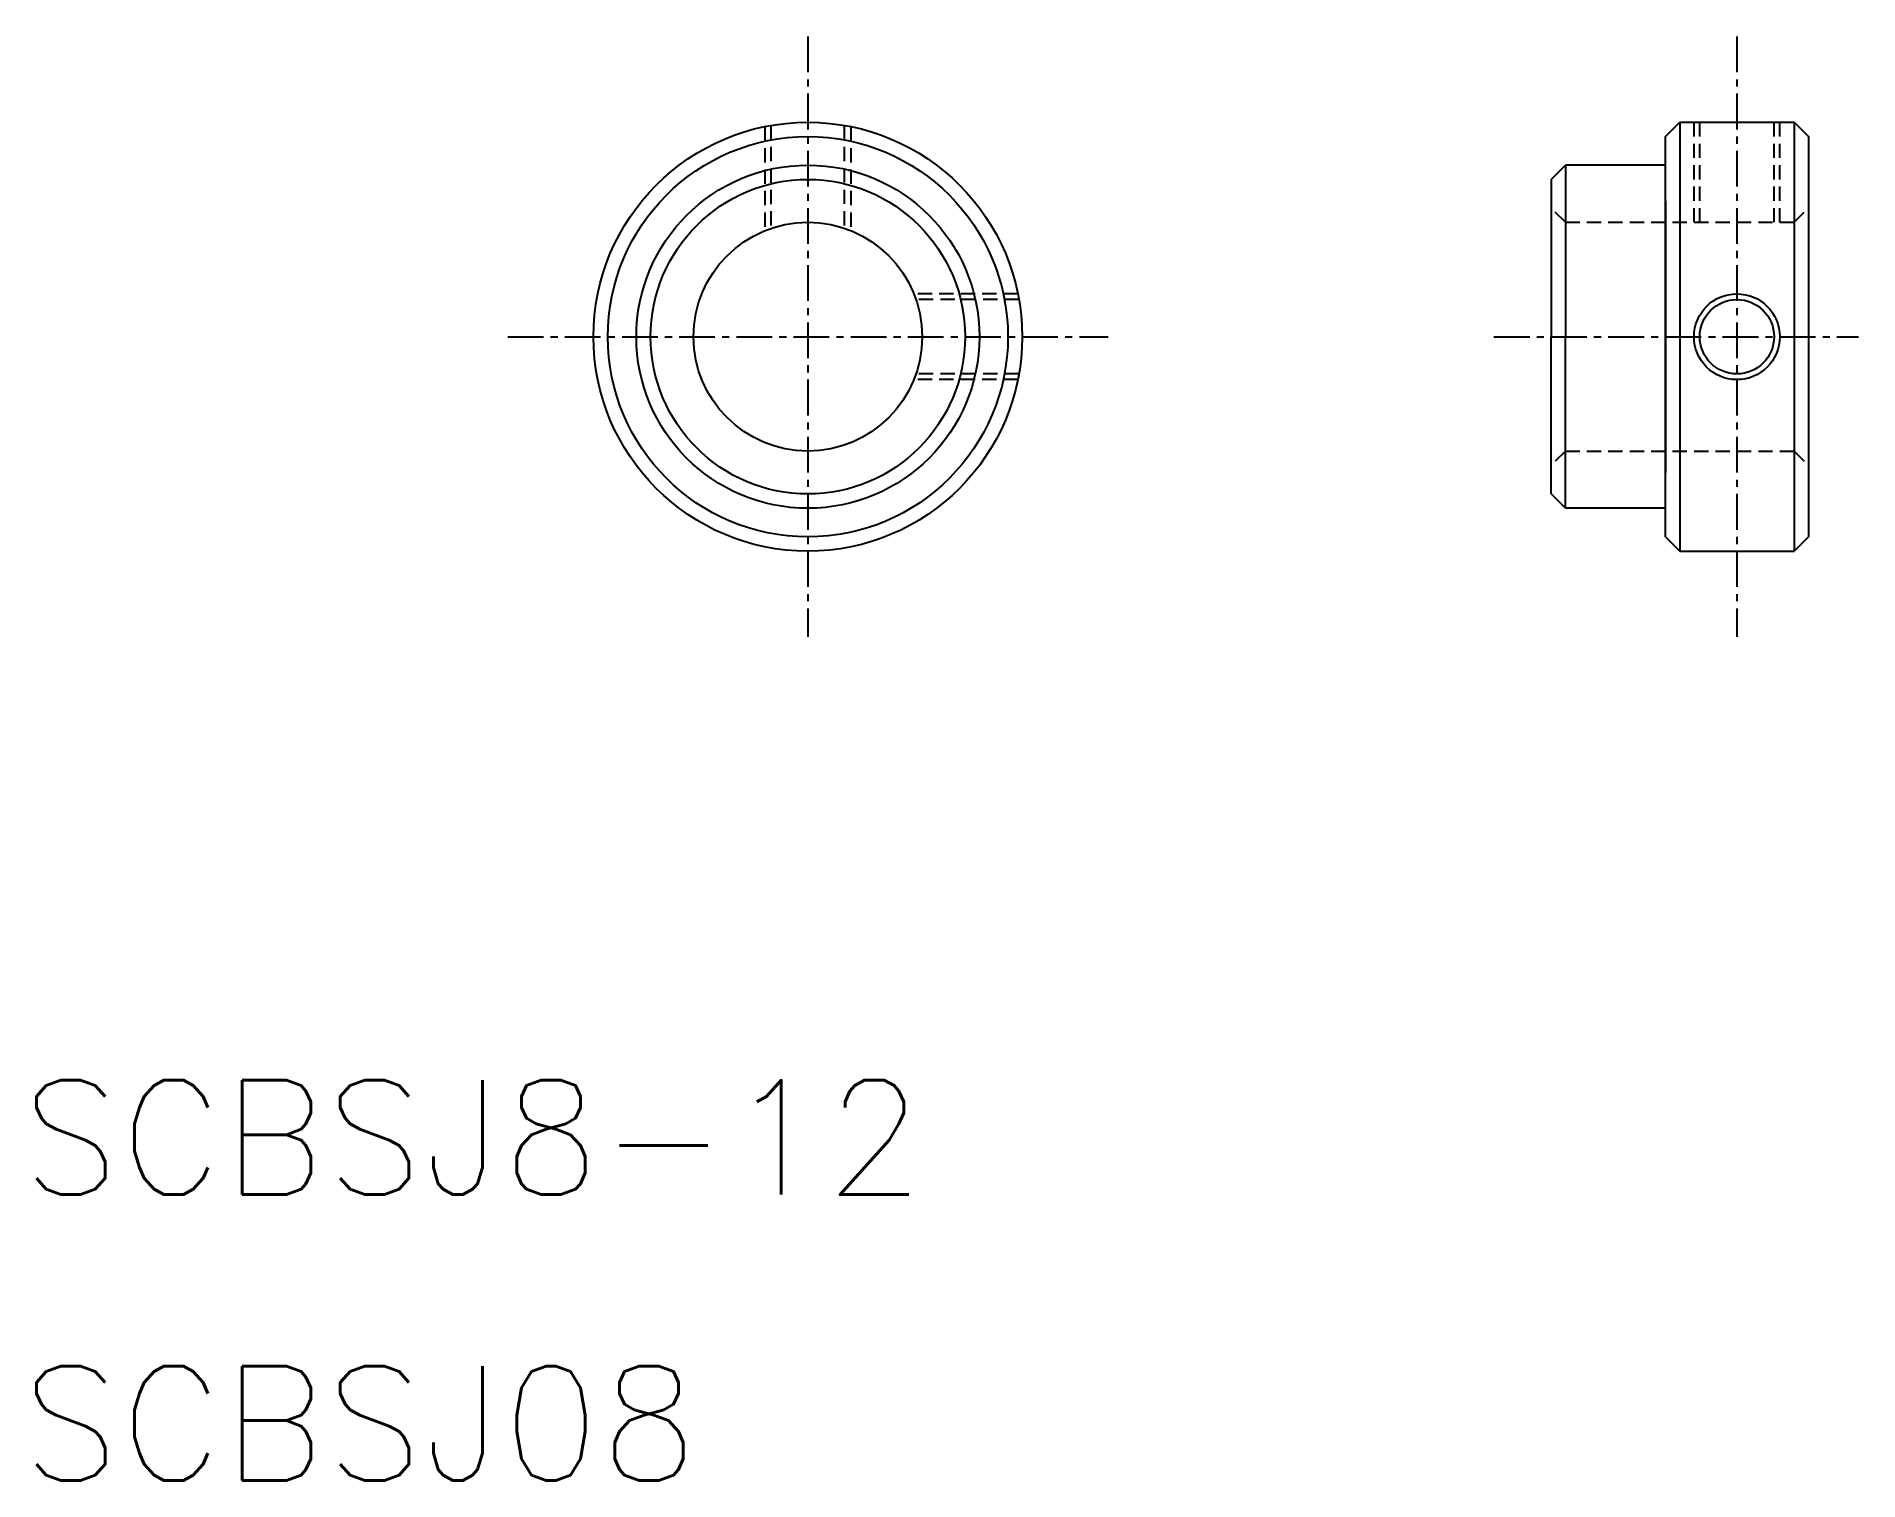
# Model space of a CAD drawing. Extents: x 10.5 to 74.3, y 10 to 60.5.
import ezdxf

# ---------------------------------------------------------------- set-up
doc = ezdxf.new("R2010")
doc.units = 0
doc.linetypes.add('CENTER', pattern=[2, 1.25, -0.25, 0.25, -0.25])
doc.linetypes.add('DASHED', pattern=[0.75, 0.5, -0.25])
doc.layers.get('0').update_dxf_attribs({"linetype": 'CONTINUOUS'})
doc.layers.add('CENTER', color=1, linetype='CENTER')
doc.styles.get("Standard").update_dxf_attribs({"font": 'txt.shx', "bigfont": 'bigfont.shx'})

msp = doc.modelspace()

# ---------------------------------------------------------------- linework, layer by layer
at = {"color": 3, "linetype": 'DASHED'}
for p, q in [((36.2, 57.386), (36.2, 53.783)), ((38.775, 57.391), (38.775, 53.791)), ((68.5, 54), (68.5, 57.5)), ((68.7, 54), (68.7, 57.5)), ((71.3, 54), (71.3, 57.5)), ((71.5, 54), (71.5, 57.5)), ((36, 57.348), (36, 53.708)), ((39, 57.348), (39, 53.708)), ((64, 54), (63.5, 54.5)), ((72, 54), (72.5, 54.5)), ((64, 54), (72, 54)), ((44.848, 51.5), (41.208, 51.5)), ((44.886, 51.3), (41.283, 51.3)), ((44.848, 48.5), (41.208, 48.5)), ((44.886, 48.7), (41.283, 48.7)), ((64, 46), (63.5, 45.5)), ((64, 46), (72, 46)), ((72, 46), (72.5, 45.5))]:
    msp.add_line(p, q, dxfattribs=at)
at = {"color": 7, "linetype": 'CONTINUOUS'}
for p, q in [((67.5, 57), (68, 57.5)), ((68, 57.5), (68, 42.5)), ((68, 57.5), (72, 57.5)), ((72, 57.5), (72, 42.5)), ((72, 57.5), (72.5, 57)), ((67.5, 43), (67.5, 57)), ((72.5, 57), (72.5, 43)), ((63.5, 55.5), (64, 56)), ((63.5, 55.5), (63.5, 50)), ((64, 56), (64, 50)), ((67.5, 56), (64, 56)), ((67.5, 54.75), (67.5, 45.25)), ((63.5, 44.5), (63.5, 50)), ((64, 44), (64, 50)), ((63.5, 44.5), (64, 44)), ((67.5, 44), (64, 44)), ((67.5, 43), (68, 42.5)), ((72.5, 43), (72, 42.5)), ((68, 42.5), (72, 42.5))]:
    msp.add_line(p, q, dxfattribs=at)
for centre, radius in [((37.5, 50), 7.5), ((37.5, 50), 7), ((37.5, 50), 6), ((37.5, 50), 5.5), ((37.5, 50), 4), ((70, 50), 1.3)]:
    msp.add_circle(centre, radius, dxfattribs=at)
at = {"color": 3, "linetype": 'CONTINUOUS'}
msp.add_circle((70, 50), 1.5, dxfattribs=at)
at = {"layer": 'CENTER', "color": 1, "linetype": 'CENTER'}
for p, q in [((37.5, 60.5), (37.5, 39.5)), ((70, 60.5), (70, 39.5)), ((27, 50), (48, 50)), ((61.5, 50), (74.255, 50))]:
    msp.add_line(p, q, dxfattribs=at)

# ---------------------------------------------------------------- texts
at = {"color": 7, "linetype": 'CONTINUOUS'}
for s, p in [('SCBSJ8-12', (10, 20)), ('SCBSJ08', (10, 10))]:
    msp.add_text(s, height=4, dxfattribs=at).set_placement(p)

doc.saveas('drawing.dxf')
